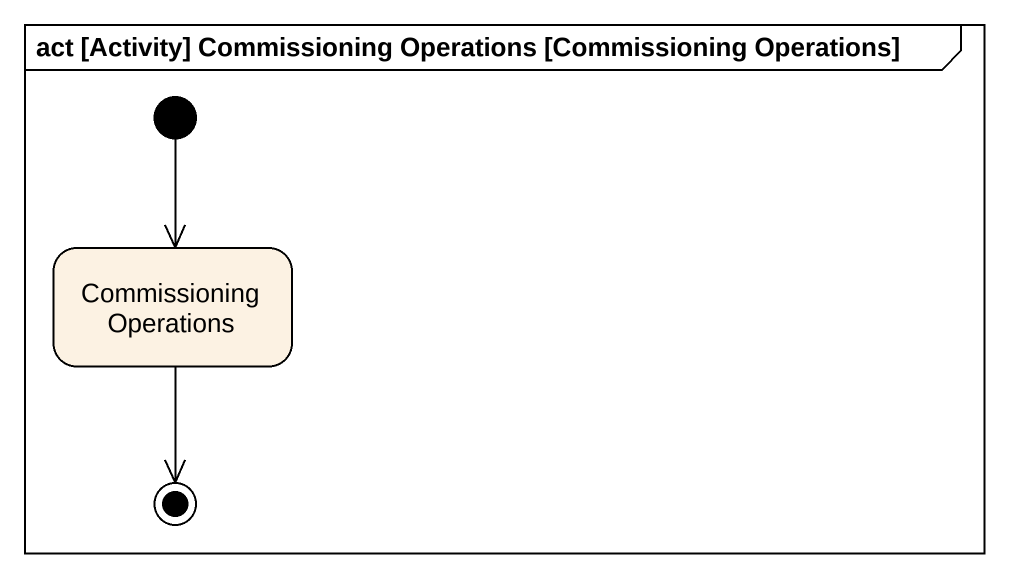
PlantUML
@startuml
mainframe act [Activity] Commissioning Operations [Commissioning Operations]
hide empty description
state "Commissioning Operations" as Commissioning_Operations
[*] --> Commissioning_Operations
Commissioning_Operations --> [*]
@enduml
